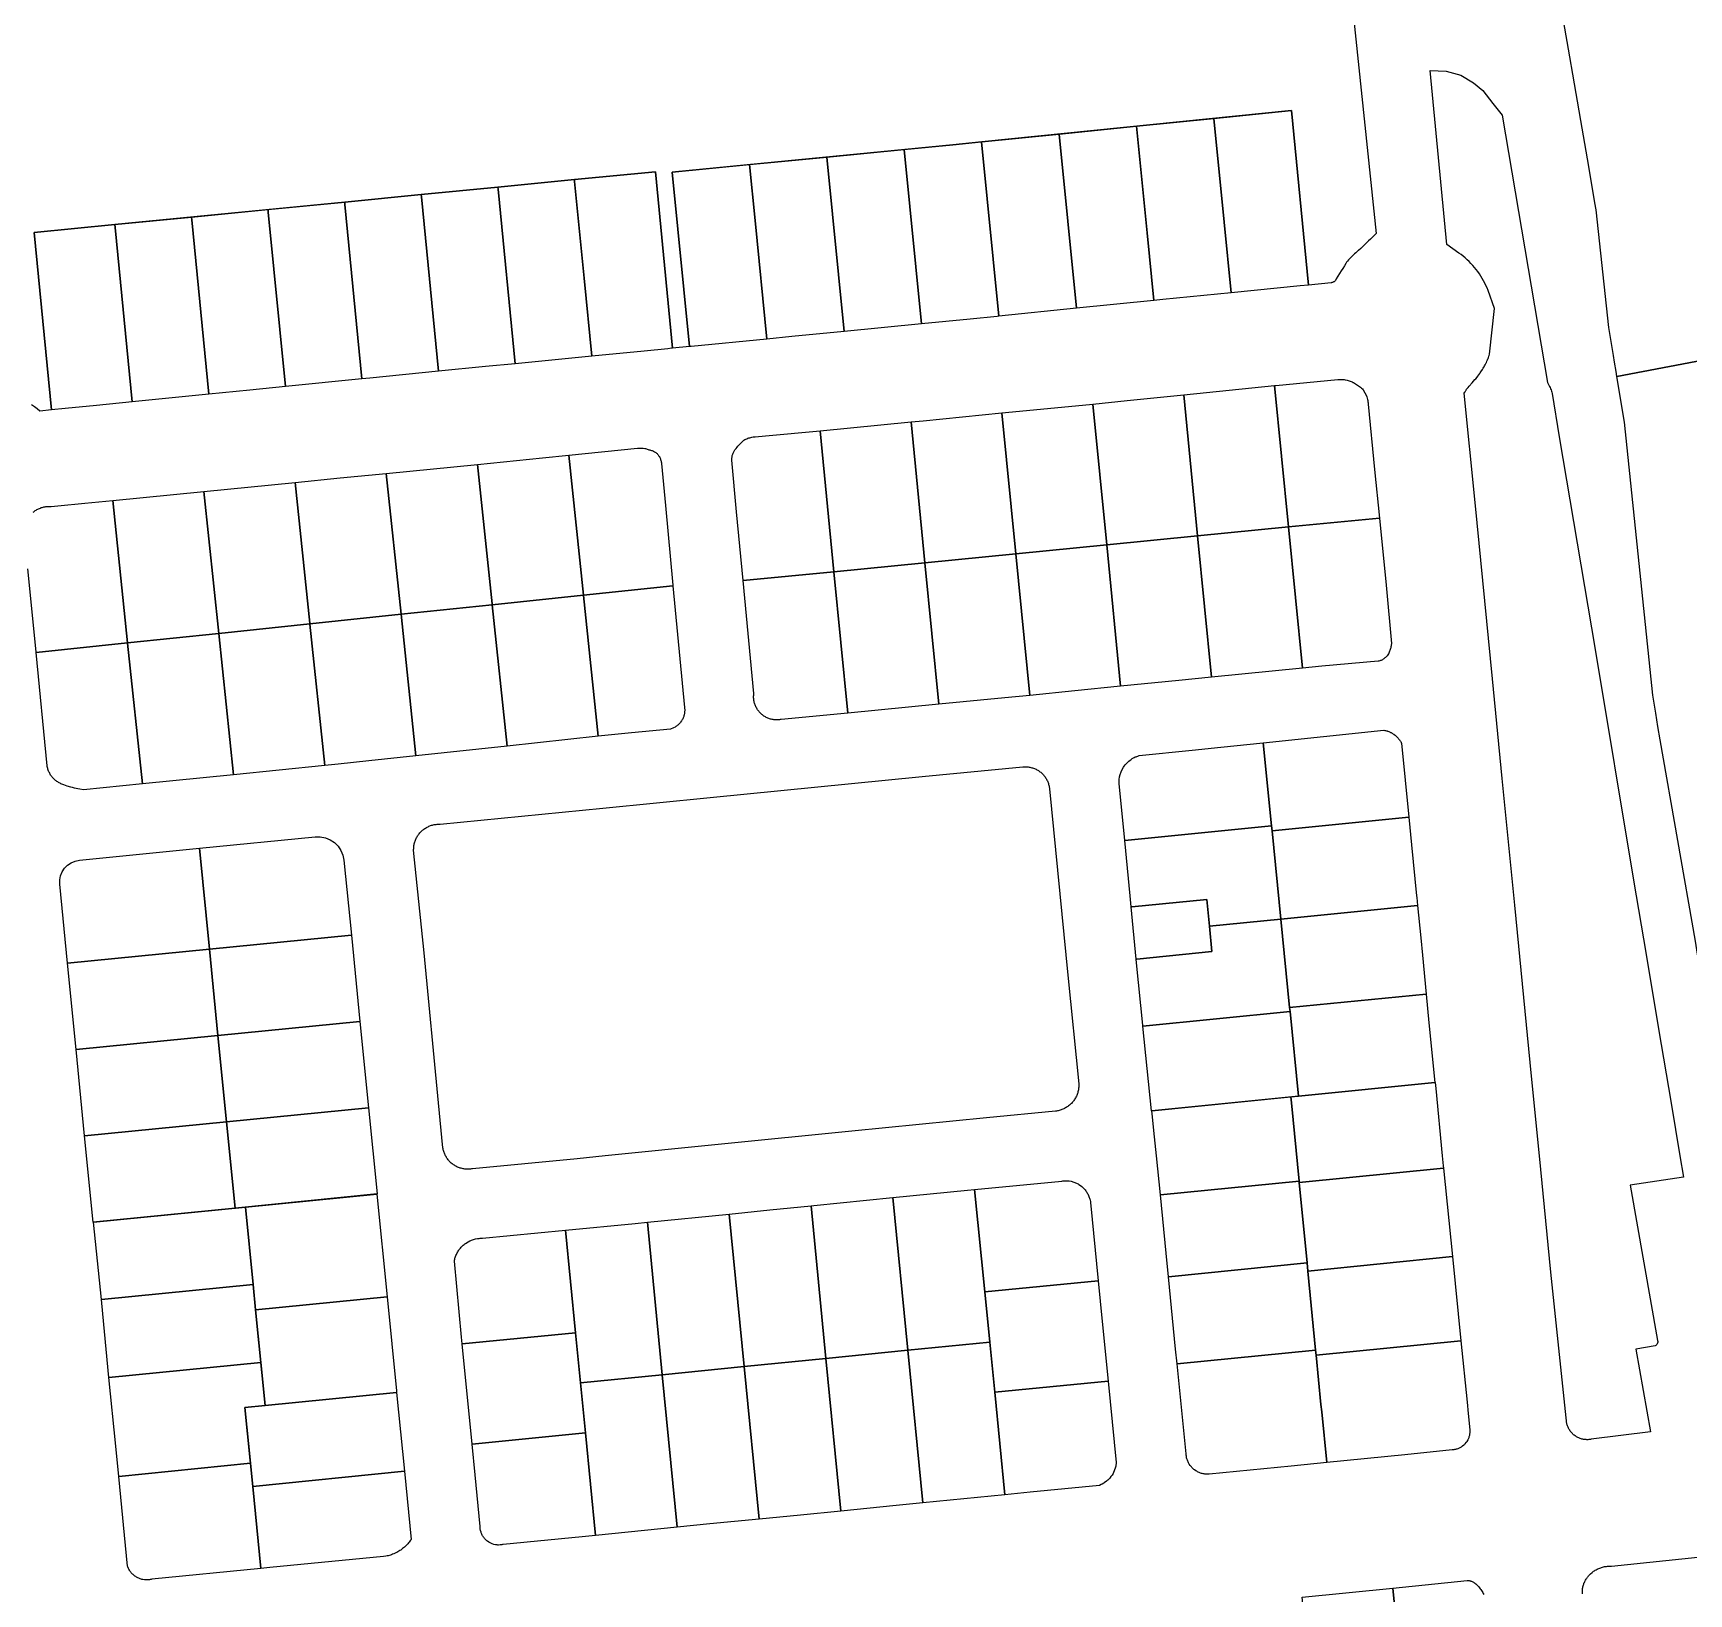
# Model space of a CAD drawing. Header units: metres. Extents: x 3 to 1005126, y 39 to 4383651.
# Drawn here: x 478391.8 to 478769.7, y 4366695.4 to 4367051.6 of the extents above; entities that cross this region are included whole.
import ezdxf

# ---------------------------------------------------------------- set-up
doc = ezdxf.new("R2010")
doc.units = ezdxf.units.M
doc.header["$MEASUREMENT"] = 0
doc.layers.add('TM_Llucmajor', color=7, linetype='Continuous')

msp = doc.modelspace()

# ---------------------------------------------------------------- linework, layer by layer
at = {"layer": 'TM_Llucmajor', "linetype": 'Continuous', "flags": 128}
for points in [[(478842.3, 4367066.61), (478856.02, 4367039.14), (478867.84, 4366995.01), (478753.26, 4366973.19), (478753.08, 4366974.33), (478752.72, 4366976.47), (478752.47, 4366978.04), (478751.42, 4366984.41), (478748.51, 4367011.29), (478748.19, 4367012.85), (478746.82, 4367021.12), (478745, 4367031.65), (478743.19, 4367042.26), (478742.51, 4367046.21), (478739.94, 4367061.06), (478736.81, 4367079.17), (478736.69, 4367079.86), (478734.2, 4367094.28), (478734.16, 4367094.5), (478733.87, 4367096.3), (478813.6, 4367104.5), (478826.08, 4367094.52), (478829.89, 4367091.47), (478842.3, 4367066.61)], [(478710.61, 4367043.09), (478714.29, 4367042.93), (478717.65, 4367041.96), (478720.57, 4367040.27), (478722.63, 4367038.53), (478724.96, 4367035.55), (478727.1, 4367032.84), (478737.46, 4366971.88), (478737.91, 4366970.92), (478738.02, 4366970.67), (478738.13, 4366970.41), (478738.23, 4366970.15), (478738.32, 4366969.89), (478738.4, 4366969.62), (478738.48, 4366969.36), (478740.1, 4366959.45), (478748.31, 4366910.87), (478757.08, 4366858.28), (478759.92, 4366841.29), (478762.78, 4366824.29), (478765.62, 4366807.37), (478767.64, 4366795.33), (478768.46, 4366790.45), (478756.29, 4366788.67), (478762.54, 4366753.21), (478762.56, 4366753.12), (478762.58, 4366753.02), (478762.58, 4366752.93), (478762.58, 4366752.84), (478762.57, 4366752.74), (478762.55, 4366752.65), (478762.52, 4366752.56), (478762.49, 4366752.47), (478762.45, 4366752.39), (478762.4, 4366752.31), (478762.34, 4366752.24), (478762.28, 4366752.17), (478762.21, 4366752.1), (478762.14, 4366752.04), (478762.03, 4366751.97), (478757.62, 4366751.23), (478760.94, 4366732.34), (478747.4, 4366730.65), (478747.2, 4366730.61), (478747.01, 4366730.58), (478746.82, 4366730.57), (478746.62, 4366730.55), (478746.43, 4366730.55), (478746.23, 4366730.56), (478746.04, 4366730.57), (478745.85, 4366730.59), (478745.65, 4366730.62), (478745.46, 4366730.66), (478745.27, 4366730.7), (478745.08, 4366730.75), (478744.9, 4366730.81), (478744.72, 4366730.88), (478744.54, 4366730.96), (478744.36, 4366731.04), (478744.19, 4366731.13), (478744.02, 4366731.22), (478743.86, 4366731.33), (478743.7, 4366731.44), (478743.54, 4366731.55), (478743.39, 4366731.68), (478743.24, 4366731.81), (478743.1, 4366731.94), (478742.97, 4366732.08), (478742.84, 4366732.23), (478742.72, 4366732.38), (478742.6, 4366732.53), (478742.49, 4366732.69), (478742.39, 4366732.86), (478742.29, 4366733.03), (478742.2, 4366733.2), (478742.12, 4366733.38), (478742.05, 4366733.55), (478741.98, 4366733.74), (478741.92, 4366733.92), (478741.87, 4366734.11), (478738.22, 4366768.78), (478735.56, 4366795.33), (478733.74, 4366813.51), (478729.99, 4366852.53), (478727.09, 4366881.43), (478724.89, 4366904.22), (478720.94, 4366944.42), (478718.42, 4366969.43), (478718.54, 4366969.64), (478718.6, 4366969.75), (478718.7, 4366969.9), (478718.78, 4366970.03), (478718.84, 4366970.12), (478718.97, 4366970.29), (478719.03, 4366970.37), (478719.16, 4366970.53), (478719.29, 4366970.69), (478719.56, 4366971.01), (478720.22, 4366971.77), (478720.54, 4366972.14), (478720.87, 4366972.52), (478721.03, 4366972.71), (478721.34, 4366973.1), (478721.5, 4366973.29), (478721.73, 4366973.59), (478721.95, 4366973.88), (478722.05, 4366974.03), (478722.21, 4366974.25), (478722.36, 4366974.48), (478722.44, 4366974.59), (478722.58, 4366974.82), (478722.66, 4366974.93), (478722.76, 4366975.11), (478722.9, 4366975.34), (478722.97, 4366975.46), (478723.07, 4366975.63), (478723.21, 4366975.9), (478723.34, 4366976.16), (478723.43, 4366976.34), (478723.48, 4366976.45), (478723.59, 4366976.69), (478723.67, 4366976.87), (478723.72, 4366976.99), (478723.81, 4366977.23), (478723.86, 4366977.35), (478723.95, 4366977.59), (478724.04, 4366977.83), (478724.09, 4366978), (478724.2, 4366978.33), (478725.35, 4366988.75), (478723.85, 4366992.88), (478723.62, 4366993.45), (478723.37, 4366994), (478723.11, 4366994.55), (478722.82, 4366995.08), (478722.53, 4366995.62), (478722.21, 4366996.14), (478721.87, 4366996.64), (478721.52, 4366997.15), (478721.15, 4366997.63), (478720.77, 4366998.1), (478720.37, 4366998.56), (478719.96, 4366999.01), (478719.53, 4366999.44), (478719.09, 4366999.86), (478718.64, 4367000.27), (478718.17, 4367000.66), (478717.69, 4367001.03), (478717.2, 4367001.39), (478714.41, 4367003.34), (478710.61, 4367043.09)], [(478646.01, 4367005.98), (478643.59, 4367030.34), (478661.25, 4367032.12), (478663.6, 4367008.46), (478665.2, 4366992.33), (478649.66, 4366990.79), (478647.54, 4366990.57), (478646.01, 4367005.98)], [(478663.6, 4367008.46), (478661.25, 4367032.12), (478678.96, 4367033.91), (478682.86, 4366994.09), (478680.98, 4366993.9), (478665.2, 4366992.33), (478663.6, 4367008.46)], [(478612.22, 4366986.98), (478608.27, 4367026.78), (478608.32, 4367026.79), (478625.93, 4367028.56), (478629.88, 4366988.78), (478612.22, 4366986.98)], [(478629.88, 4366988.78), (478625.93, 4367028.56), (478643.59, 4367030.34), (478646.01, 4367005.98), (478647.54, 4366990.57), (478629.88, 4366988.78)], [(478576.89, 4366983.5), (478572.94, 4367023.31), (478590.6, 4367025.04), (478594.56, 4366985.23), (478576.89, 4366983.5)], [(478594.56, 4366985.23), (478590.6, 4367025.04), (478601.68, 4367026.12), (478608.27, 4367026.78), (478612.22, 4366986.98), (478611.79, 4366986.94), (478605.64, 4366986.32), (478594.56, 4366985.23)], [(478559.23, 4366981.77), (478542, 4366980.09), (478541.56, 4366980.05), (478537.65, 4367019.86), (478555.27, 4367021.58), (478556.54, 4367008.79), (478559.23, 4366981.77)], [(478556.54, 4367008.79), (478555.27, 4367021.58), (478561.02, 4367022.14), (478572.94, 4367023.31), (478576.89, 4366983.5), (478564.92, 4366982.33), (478559.23, 4366981.77), (478556.54, 4367008.79)], [(478515.35, 4367017.72), (478517.52, 4366995.68), (478519.26, 4366977.86), (478501.78, 4366976.14), (478497.88, 4367015.97), (478497.83, 4367016.44), (478515.31, 4367018.15), (478515.35, 4367017.72)], [(478536.65, 4366979.56), (478531.22, 4366979.03), (478519.26, 4366977.86), (478517.52, 4366995.68), (478515.35, 4367017.72), (478515.31, 4367018.15), (478533.79, 4367019.96), (478537.73, 4366979.67), (478537.51, 4366979.65), (478536.65, 4366979.56)], [(478462.93, 4367012.49), (478466.82, 4366972.68), (478449.35, 4366970.94), (478445.45, 4367010.75), (478445.45, 4367011.3), (478462.88, 4367013.01), (478462.93, 4367012.49)], [(478480.41, 4367014.23), (478484.3, 4366974.42), (478468.62, 4366972.86), (478466.82, 4366972.68), (478462.93, 4367012.49), (478462.88, 4367013.01), (478480.36, 4367014.73), (478480.41, 4367014.23)], [(478497.88, 4367015.97), (478501.78, 4366976.14), (478494.99, 4366975.48), (478484.3, 4366974.42), (478480.41, 4367014.23), (478480.36, 4367014.73), (478497.83, 4367016.44), (478497.88, 4367015.97)], [(478427.98, 4367009), (478431.87, 4366969.19), (478414.39, 4366967.43), (478410.5, 4367007.24), (478410.44, 4367007.88), (478427.92, 4367009.59), (478427.98, 4367009)], [(478445.45, 4367010.75), (478449.35, 4366970.94), (478441.24, 4366970.13), (478431.87, 4366969.19), (478427.98, 4367009), (478427.92, 4367009.59), (478445.45, 4367011.3), (478445.45, 4367010.75)], [(478410.5, 4367007.24), (478414.39, 4366967.43), (478406.21, 4366966.61), (478399.05, 4366965.9), (478395.93, 4366965.59), (478391.97, 4367006.07), (478410.44, 4367007.88), (478410.5, 4367007.24)], [(478897.85, 4366878.63), (478893.77, 4366878.05), (478874.39, 4366875.3), (478877.67, 4366859.74), (478878.23, 4366857.11), (478772.02, 4366839.39), (478771.69, 4366841.4), (478771.21, 4366844.3), (478763.14, 4366890.28), (478762.64, 4366893.34), (478762.14, 4366896.39), (478761.47, 4366900.52), (478754.97, 4366962.82), (478753.26, 4366973.19), (478867.84, 4366995.01), (478897.85, 4366878.63)], [(478675.14, 4366971.13), (478675.41, 4366971.16), (478689.58, 4366972.55), (478689.82, 4366972.57), (478690.06, 4366972.57), (478690.29, 4366972.56), (478690.53, 4366972.55), (478690.76, 4366972.53), (478691, 4366972.5), (478691.23, 4366972.46), (478691.69, 4366972.36), (478691.92, 4366972.3), (478692.15, 4366972.23), (478692.59, 4366972.07), (478692.81, 4366971.98), (478693.02, 4366971.88), (478693.15, 4366971.82), (478693.38, 4366971.69), (478693.62, 4366971.55), (478693.85, 4366971.4), (478694.08, 4366971.25), (478694.31, 4366971.09), (478694.53, 4366970.92), (478694.74, 4366970.75), (478694.95, 4366970.57), (478695.16, 4366970.38), (478695.36, 4366970.19), (478696.14, 4366968.81), (478696.22, 4366968.54), (478696.28, 4366968.27), (478696.34, 4366967.99), (478696.39, 4366967.72), (478696.44, 4366967.45), (478696.48, 4366967.17), (478696.5, 4366966.94), (478697.97, 4366952.01), (478699.07, 4366940.91), (478678.32, 4366938.87), (478675.14, 4366971.13)], [(478633.65, 4366966.94), (478641.46, 4366967.72), (478654.4, 4366969.03), (478657.56, 4366936.82), (478636.81, 4366934.78), (478633.65, 4366966.94)], [(478654.4, 4366969.03), (478675.14, 4366971.13), (478678.32, 4366938.87), (478657.56, 4366936.82), (478654.4, 4366969.03)], [(478592.15, 4366962.85), (478594.9, 4366963.11), (478612.9, 4366964.89), (478616.06, 4366932.74), (478595.31, 4366930.7), (478592.15, 4366962.85)], [(478612.9, 4366964.89), (478623.33, 4366965.92), (478633.65, 4366966.94), (478636.81, 4366934.78), (478616.06, 4366932.74), (478612.9, 4366964.89)], [(478553.81, 4366926.62), (478552.3, 4366942.32), (478551.23, 4366954.14), (478551.24, 4366954.32), (478551.25, 4366954.49), (478551.26, 4366954.67), (478551.29, 4366954.84), (478551.32, 4366955.01), (478551.36, 4366955.18), (478551.41, 4366955.35), (478551.47, 4366955.52), (478551.54, 4366955.68), (478551.61, 4366955.84), (478551.69, 4366956), (478551.77, 4366956.15), (478551.86, 4366956.3), (478551.96, 4366956.45), (478552.04, 4366956.55), (478552.23, 4366956.8), (478552.44, 4366957.06), (478552.64, 4366957.31), (478552.86, 4366957.55), (478553.08, 4366957.79), (478553.31, 4366958.02), (478553.54, 4366958.25), (478553.78, 4366958.48), (478554.02, 4366958.69), (478554.19, 4366958.83), (478554.41, 4366958.93), (478554.64, 4366959.02), (478554.88, 4366959.11), (478555.11, 4366959.18), (478555.35, 4366959.25), (478555.59, 4366959.31), (478555.83, 4366959.36), (478556.08, 4366959.41), (478556.32, 4366959.45), (478556.55, 4366959.47), (478558.96, 4366959.66), (478571.39, 4366960.85), (478574.56, 4366928.66), (478553.81, 4366926.62)], [(478571.39, 4366960.85), (478592.15, 4366962.85), (478595.31, 4366930.7), (478574.56, 4366928.66), (478571.39, 4366960.85)], [(478517.4, 4366923.3), (478514.05, 4366955.24), (478529.73, 4366956.85), (478529.99, 4366956.87), (478530.18, 4366956.89), (478530.58, 4366956.89), (478530.78, 4366956.88), (478530.98, 4366956.86), (478531.39, 4366956.8), (478531.57, 4366956.76), (478531.77, 4366956.71), (478531.96, 4366956.65), (478532.14, 4366956.59), (478532.33, 4366956.51), (478532.53, 4366956.47), (478532.71, 4366956.42), (478532.89, 4366956.36), (478533.07, 4366956.29), (478533.23, 4366956.22), (478533.4, 4366956.14), (478533.57, 4366956.05), (478533.73, 4366955.96), (478533.89, 4366955.86), (478534.03, 4366955.75), (478534.17, 4366955.65), (478534.29, 4366955.51), (478534.4, 4366955.37), (478534.5, 4366955.22), (478534.6, 4366955.07), (478534.7, 4366954.92), (478534.78, 4366954.75), (478534.86, 4366954.6), (478534.93, 4366954.42), (478535, 4366954.25), (478535.05, 4366954.07), (478535.1, 4366953.9), (478535.15, 4366953.72), (478535.18, 4366953.54), (478535.21, 4366953.36), (478536.07, 4366943.74), (478537.79, 4366925.62), (478537.81, 4366925.44), (478517.4, 4366923.3)], [(478475.76, 4366918.94), (478472.38, 4366951.1), (478493.2, 4366953.16), (478496.55, 4366921.3), (478496.57, 4366921.12), (478475.76, 4366918.94)], [(478496.55, 4366921.3), (478493.2, 4366953.16), (478508.02, 4366954.62), (478514.05, 4366955.24), (478517.4, 4366923.3), (478496.57, 4366921.12), (478496.55, 4366921.3)], [(478434.15, 4366914.58), (478430.75, 4366946.99), (478451.57, 4366949.04), (478454.94, 4366916.93), (478454.96, 4366916.76), (478434.15, 4366914.58)], [(478454.94, 4366916.93), (478451.57, 4366949.04), (478461.87, 4366950.06), (478472.38, 4366951.1), (478475.76, 4366918.94), (478454.96, 4366916.76), (478454.94, 4366916.93)], [(478413.34, 4366912.4), (478409.93, 4366944.94), (478430.75, 4366946.99), (478434.15, 4366914.58), (478413.34, 4366912.4)], [(478657.56, 4366936.82), (478678.32, 4366938.87), (478681.48, 4366906.63), (478660.74, 4366904.56), (478657.56, 4366936.82)], [(478678.32, 4366938.87), (478699.07, 4366940.91), (478700.58, 4366925.59), (478701.8, 4366912.27), (478701.79, 4366912.16), (478701.77, 4366911.95), (478701.74, 4366911.73), (478701.7, 4366911.52), (478701.65, 4366911.31), (478701.6, 4366911.1), (478701.54, 4366910.9), (478701.47, 4366910.69), (478701.39, 4366910.49), (478701.31, 4366910.29), (478701.22, 4366910.09), (478701.18, 4366910.03), (478701.1, 4366909.88), (478700.8, 4366909.46), (478700.68, 4366909.33), (478700.44, 4366909.09), (478700.31, 4366908.97), (478700.18, 4366908.87), (478700.04, 4366908.77), (478699.89, 4366908.67), (478699.74, 4366908.58), (478699.59, 4366908.5), (478699.44, 4366908.43), (478699.28, 4366908.36), (478699.12, 4366908.3), (478698.95, 4366908.25), (478698.78, 4366908.21), (478685.9, 4366907.07), (478681.48, 4366906.63), (478678.32, 4366938.87)], [(478616.06, 4366932.74), (478636.81, 4366934.78), (478639.99, 4366902.5), (478629.56, 4366901.46), (478619.24, 4366900.43), (478616.06, 4366932.74)], [(478636.81, 4366934.78), (478657.56, 4366936.82), (478660.74, 4366904.56), (478653.28, 4366903.82), (478639.99, 4366902.5), (478636.81, 4366934.78)], [(478574.56, 4366928.66), (478595.31, 4366930.7), (478598.49, 4366898.41), (478577.73, 4366896.41), (478574.56, 4366928.66)], [(478595.31, 4366930.7), (478616.06, 4366932.74), (478619.24, 4366900.43), (478613.59, 4366899.87), (478598.49, 4366898.41), (478595.31, 4366930.7)], [(478553.81, 4366926.62), (478574.56, 4366928.66), (478577.73, 4366896.41), (478562.5, 4366894.95), (478562.3, 4366894.91), (478562.1, 4366894.88), (478561.89, 4366894.86), (478561.69, 4366894.85), (478561.48, 4366894.85), (478561.28, 4366894.85), (478561.07, 4366894.86), (478560.87, 4366894.88), (478560.67, 4366894.91), (478560.46, 4366894.95), (478560.26, 4366894.99), (478560.07, 4366895.04), (478559.87, 4366895.1), (478559.68, 4366895.17), (478559.48, 4366895.24), (478559.3, 4366895.32), (478559.11, 4366895.41), (478558.93, 4366895.51), (478558.75, 4366895.61), (478558.58, 4366895.72), (478558.41, 4366895.84), (478558.25, 4366895.96), (478558.09, 4366896.09), (478557.93, 4366896.22), (478557.79, 4366896.36), (478557.64, 4366896.51), (478557.51, 4366896.66), (478557.38, 4366896.82), (478557.25, 4366896.98), (478557.13, 4366897.15), (478557.02, 4366897.32), (478556.92, 4366897.5), (478556.82, 4366897.68), (478556.73, 4366897.86), (478556.64, 4366898.05), (478556.57, 4366898.24), (478556.5, 4366898.43), (478556.44, 4366898.63), (478556.38, 4366898.83), (478556.34, 4366899.03), (478556.3, 4366899.23), (478556.27, 4366899.43), (478556.25, 4366899.63), (478556.23, 4366899.84), (478556.23, 4366900.04), (478556.23, 4366900.25), (478556.24, 4366900.45), (478556.26, 4366900.66), (478556.28, 4366900.86), (478553.81, 4366926.62)], [(478499.94, 4366888.86), (478496.57, 4366921.12), (478517.4, 4366923.3), (478517.4, 4366923.25), (478520.77, 4366891.1), (478499.94, 4366888.86)], [(478517.4, 4366923.3), (478537.81, 4366925.44), (478540.44, 4366897.67), (478540.48, 4366897.49), (478540.49, 4366897.1), (478540.49, 4366896.92), (478540.48, 4366896.74), (478540.44, 4366896.35), (478540.36, 4366895.99), (478540.32, 4366895.8), (478540.26, 4366895.62), (478540.2, 4366895.45), (478540.12, 4366895.28), (478540.04, 4366895.11), (478539.96, 4366894.95), (478539.87, 4366894.78), (478539.77, 4366894.61), (478539.55, 4366894.31), (478539.43, 4366894.17), (478539.3, 4366894.03), (478539.04, 4366893.76), (478538.89, 4366893.63), (478538.75, 4366893.53), (478538.59, 4366893.41), (478538.44, 4366893.3), (478538.28, 4366893.21), (478537.94, 4366893.03), (478537.23, 4366892.71), (478528.34, 4366891.92), (478520.77, 4366891.1), (478517.4, 4366923.25), (478517.4, 4366923.3)], [(478454.96, 4366916.76), (478475.76, 4366918.94), (478479.14, 4366886.62), (478468.39, 4366885.46), (478461.39, 4366884.71), (478458.34, 4366884.4), (478454.96, 4366916.7), (478454.96, 4366916.76)], [(478479.14, 4366886.62), (478475.76, 4366918.94), (478496.57, 4366921.12), (478499.94, 4366888.86), (478479.14, 4366886.62)], [(478413.34, 4366912.4), (478434.15, 4366914.58), (478437.53, 4366882.3), (478416.71, 4366880.21), (478413.34, 4366912.34), (478413.34, 4366912.4)], [(478437.53, 4366882.3), (478434.15, 4366914.58), (478454.96, 4366916.76), (478454.96, 4366916.7), (478458.34, 4366884.4), (478437.53, 4366882.3)], [(478416.71, 4366880.21), (478403.26, 4366878.85), (478402.42, 4366878.99), (478402, 4366879.08), (478401.59, 4366879.17), (478401.18, 4366879.28), (478400.76, 4366879.38), (478400.36, 4366879.49), (478399.55, 4366879.75), (478399.14, 4366879.88), (478398.74, 4366880.03), (478398.09, 4366880.28), (478397.91, 4366880.37), (478397.73, 4366880.46), (478397.55, 4366880.56), (478397.37, 4366880.67), (478397.2, 4366880.79), (478397.03, 4366880.92), (478396.87, 4366881.03), (478396.71, 4366881.17), (478396.57, 4366881.31), (478396.41, 4366881.45), (478396.27, 4366881.6), (478396.14, 4366881.76), (478396.01, 4366881.92), (478395.89, 4366882.1), (478395.77, 4366882.26), (478395.66, 4366882.43), (478395.57, 4366882.61), (478395.48, 4366882.8), (478395.39, 4366882.99), (478395.3, 4366883.17), (478395.23, 4366883.37), (478395.16, 4366883.56), (478395.1, 4366883.76), (478395.05, 4366883.96), (478395.01, 4366884.17), (478394.98, 4366884.37), (478392.45, 4366910.21), (478413.34, 4366912.4), (478413.34, 4366912.34), (478416.71, 4366880.21)], [(478674.44, 4366870.63), (478672.55, 4366889.63), (478700.09, 4366892.49), (478700.32, 4366892.45), (478700.48, 4366892.41), (478700.65, 4366892.36), (478700.8, 4366892.32), (478700.91, 4366892.28), (478701.01, 4366892.23), (478701.18, 4366892.19), (478701.19, 4366892.19), (478701.33, 4366892.12), (478701.48, 4366892.05), (478701.61, 4366891.99), (478701.72, 4366891.93), (478701.85, 4366891.86), (478701.95, 4366891.8), (478702.03, 4366891.76), (478702.18, 4366891.66), (478702.25, 4366891.62), (478702.36, 4366891.54), (478702.43, 4366891.49), (478702.51, 4366891.43), (478702.56, 4366891.38), (478702.6, 4366891.35), (478702.63, 4366891.33), (478702.77, 4366891.22), (478702.89, 4366891.11), (478702.98, 4366891.02), (478703.1, 4366890.9), (478703.21, 4366890.79), (478703.32, 4366890.67), (478703.42, 4366890.54), (478703.51, 4366890.43), (478703.61, 4366890.31), (478703.74, 4366890.12), (478703.85, 4366889.95), (478703.94, 4366889.81), (478703.99, 4366889.72), (478704.05, 4366889.61), (478704.08, 4366889.55), (478705.76, 4366872.64), (478674.55, 4366869.53), (478674.44, 4366870.63)], [(478640.92, 4366867.3), (478639.65, 4366880.34), (478639.65, 4366880.77), (478639.69, 4366881.27), (478639.77, 4366881.83), (478639.9, 4366882.35), (478640.12, 4366882.98), (478640.36, 4366883.51), (478640.67, 4366884.04), (478640.83, 4366884.28), (478641.03, 4366884.55), (478641.32, 4366884.88), (478641.57, 4366885.14), (478641.89, 4366885.44), (478642.13, 4366885.63), (478642.36, 4366885.8), (478642.66, 4366886), (478642.92, 4366886.15), (478643.11, 4366886.25), (478643.34, 4366886.37), (478643.51, 4366886.44), (478643.7, 4366886.52), (478643.88, 4366886.59), (478644.06, 4366886.65), (478644.21, 4366886.7), (478656.29, 4366887.95), (478662.87, 4366888.63), (478672.55, 4366889.63), (478674.44, 4366870.63), (478640.92, 4366867.3)], [(478485.91, 4366795.33), (478485.9, 4366795.34), (478485.81, 4366795.53), (478485.72, 4366795.73), (478485.64, 4366795.92), (478485.56, 4366796.12), (478485.5, 4366796.33), (478485.44, 4366796.53), (478485.39, 4366796.74), (478485.35, 4366796.95), (478485.31, 4366797.17), (478484.29, 4366807.47), (478480.99, 4366841.67), (478478.62, 4366865.08), (478478.62, 4366865.29), (478478.63, 4366865.51), (478478.64, 4366865.72), (478478.66, 4366865.94), (478478.69, 4366866.15), (478478.73, 4366866.36), (478478.77, 4366866.57), (478478.82, 4366866.78), (478478.88, 4366866.99), (478478.95, 4366867.19), (478479.03, 4366867.39), (478479.11, 4366867.59), (478479.2, 4366867.78), (478479.3, 4366867.98), (478479.4, 4366868.16), (478479.52, 4366868.35), (478479.64, 4366868.53), (478479.76, 4366868.7), (478479.89, 4366868.87), (478480.03, 4366869.04), (478480.17, 4366869.2), (478480.32, 4366869.35), (478480.48, 4366869.5), (478480.64, 4366869.64), (478480.8, 4366869.78), (478480.98, 4366869.91), (478481.15, 4366870.03), (478481.33, 4366870.15), (478481.52, 4366870.26), (478481.7, 4366870.37), (478481.9, 4366870.46), (478482.09, 4366870.55), (478482.29, 4366870.63), (478482.49, 4366870.71), (478482.7, 4366870.78), (478482.9, 4366870.84), (478483.11, 4366870.89), (478483.32, 4366870.93), (478483.53, 4366870.97), (478483.75, 4366871), (478483.96, 4366871.02), (478484.17, 4366871.03), (478484.39, 4366871.03), (478484.6, 4366871.03), (478484.7, 4366871.03), (478521.8, 4366874.71), (478546.3, 4366877.12), (478594.7, 4366881.89), (478617.63, 4366884.09), (478617.84, 4366884.11), (478618.05, 4366884.12), (478618.26, 4366884.12), (478618.47, 4366884.12), (478618.68, 4366884.11), (478618.89, 4366884.09), (478619.1, 4366884.06), (478619.3, 4366884.03), (478619.51, 4366883.98), (478619.71, 4366883.93), (478619.91, 4366883.87), (478620.11, 4366883.81), (478620.31, 4366883.73), (478620.5, 4366883.65), (478620.69, 4366883.57), (478620.88, 4366883.47), (478621.06, 4366883.37), (478621.24, 4366883.26), (478621.41, 4366883.14), (478621.58, 4366883.02), (478621.75, 4366882.89), (478621.91, 4366882.75), (478622.06, 4366882.61), (478622.21, 4366882.46), (478622.35, 4366882.31), (478622.49, 4366882.15), (478622.62, 4366881.99), (478622.75, 4366881.82), (478622.86, 4366881.65), (478622.98, 4366881.47), (478623.08, 4366881.29), (478623.18, 4366881.11), (478623.27, 4366880.92), (478623.35, 4366880.72), (478623.43, 4366880.53), (478623.5, 4366880.33), (478623.56, 4366880.13), (478623.61, 4366879.93), (478623.66, 4366879.72), (478623.69, 4366879.52), (478623.72, 4366879.31), (478623.75, 4366879.1), (478627.96, 4366836.56), (478630.43, 4366811.79), (478630.44, 4366811.69), (478630.44, 4366811.47), (478630.44, 4366811.26), (478630.43, 4366811.04), (478630.41, 4366810.82), (478630.38, 4366810.61), (478630.34, 4366810.39), (478630.3, 4366810.17), (478630.25, 4366809.96), (478630.19, 4366809.75), (478630.12, 4366809.55), (478630.05, 4366809.34), (478629.97, 4366809.14), (478629.88, 4366808.94), (478629.78, 4366808.74), (478629.68, 4366808.55), (478629.57, 4366808.36), (478629.45, 4366808.18), (478629.33, 4366807.99), (478629.2, 4366807.82), (478629.06, 4366807.65), (478628.92, 4366807.48), (478628.77, 4366807.32), (478628.62, 4366807.17), (478628.46, 4366807.02), (478628.29, 4366806.88), (478628.12, 4366806.74), (478627.94, 4366806.61), (478627.76, 4366806.49), (478627.58, 4366806.37), (478627.39, 4366806.26), (478627.2, 4366806.16), (478627, 4366806.06), (478626.8, 4366805.97), (478626.6, 4366805.89), (478626.4, 4366805.81), (478626.19, 4366805.75), (478625.98, 4366805.69), (478625.76, 4366805.64), (478625.55, 4366805.59), (478625.34, 4366805.56), (478625.12, 4366805.53), (478609.37, 4366804.02), (478578.64, 4366801), (478548.9, 4366798.01), (478522.33, 4366795.33), (478515.98, 4366794.69), (478492.02, 4366792.39), (478491.81, 4366792.35), (478491.59, 4366792.33), (478491.38, 4366792.31), (478491.17, 4366792.29), (478490.95, 4366792.29), (478490.74, 4366792.29), (478490.52, 4366792.31), (478490.31, 4366792.33), (478490.1, 4366792.36), (478489.89, 4366792.39), (478489.68, 4366792.44), (478489.47, 4366792.49), (478489.27, 4366792.55), (478489.06, 4366792.61), (478488.86, 4366792.69), (478488.66, 4366792.77), (478488.47, 4366792.86), (478488.28, 4366792.96), (478488.09, 4366793.06), (478487.91, 4366793.17), (478487.73, 4366793.29), (478487.56, 4366793.41), (478487.39, 4366793.54), (478487.22, 4366793.68), (478487.07, 4366793.82), (478486.91, 4366793.97), (478486.76, 4366794.13), (478486.62, 4366794.28), (478486.49, 4366794.45), (478486.36, 4366794.62), (478486.23, 4366794.79), (478486.12, 4366794.97), (478486.01, 4366795.15), (478485.91, 4366795.33)], [(478660.24, 4366847.72), (478659.63, 4366853.88), (478649.52, 4366852.87), (478642.53, 4366852.17), (478642.39, 4366852.16), (478642.17, 4366854.67), (478640.92, 4366867.3), (478674.44, 4366870.63), (478674.55, 4366869.53), (478676.55, 4366849.35), (478660.24, 4366847.72)], [(478676.55, 4366849.35), (478674.55, 4366869.53), (478705.76, 4366872.64), (478706.38, 4366866.35), (478707.55, 4366854.7), (478707.59, 4366854.29), (478707.77, 4366852.45), (478676.55, 4366849.35)], [(478399.62, 4366839.32), (478397.84, 4366857.34), (478397.84, 4366858.32), (478398.03, 4366859.28), (478398.41, 4366860.18), (478398.95, 4366861), (478399.64, 4366861.69), (478400.46, 4366862.24), (478401.36, 4366862.61), (478402.32, 4366862.8), (478429.73, 4366865.54), (478432.01, 4366842.53), (478399.62, 4366839.32)], [(478432.01, 4366842.53), (478429.73, 4366865.54), (478456.14, 4366868.17), (478457.32, 4366868.17), (478458.47, 4366867.94), (478459.56, 4366867.49), (478460.54, 4366866.84), (478461.37, 4366866.01), (478462.02, 4366865.03), (478462.48, 4366863.95), (478462.71, 4366862.79), (478464.4, 4366845.74), (478432.01, 4366842.53)], [(478642.53, 4366852.17), (478649.52, 4366852.87), (478659.63, 4366853.88), (478660.24, 4366847.72), (478660.81, 4366841.95), (478643.72, 4366840.25), (478643.54, 4366840.23), (478642.39, 4366852.16), (478642.53, 4366852.17)], [(478678.56, 4366829.16), (478676.55, 4366849.35), (478707.77, 4366852.45), (478708.52, 4366845.06), (478708.89, 4366841.16), (478709.74, 4366832.26), (478678.56, 4366829.16)], [(478645.09, 4366824.95), (478645.06, 4366825.17), (478643.65, 4366839.37), (478643.54, 4366840.23), (478643.72, 4366840.25), (478660.81, 4366841.95), (478660.24, 4366847.72), (478676.55, 4366849.35), (478678.56, 4366829.16), (478678.65, 4366828.29), (478645.09, 4366824.95)], [(478433.96, 4366822.83), (478432.01, 4366842.53), (478464.4, 4366845.74), (478466.35, 4366826.03), (478433.96, 4366822.83)], [(478401.57, 4366819.62), (478399.62, 4366839.32), (478432.01, 4366842.53), (478433.96, 4366822.83), (478401.57, 4366819.62)], [(478678.65, 4366828.29), (478678.56, 4366829.16), (478709.74, 4366832.26), (478710.36, 4366825.73), (478711.71, 4366812.08), (478680.57, 4366808.96), (478678.65, 4366828.29)], [(478680.57, 4366808.96), (478647.12, 4366805.61), (478647.05, 4366805.6), (478645.09, 4366824.95), (478678.65, 4366828.29), (478680.57, 4366808.96)], [(478435.91, 4366803.12), (478433.96, 4366822.83), (478466.35, 4366826.03), (478468.31, 4366806.33), (478435.91, 4366803.12)], [(478403.52, 4366799.92), (478401.57, 4366819.62), (478433.96, 4366822.83), (478435.91, 4366803.12), (478403.52, 4366799.92)], [(478678.96, 4366807.41), (478680.72, 4366789.57), (478649.06, 4366786.4), (478648.15, 4366795.33), (478647.56, 4366801.09), (478647.25, 4366804.26), (478647.12, 4366805.61), (478678.85, 4366808.79), (478678.96, 4366807.41)], [(478711.9, 4366810.67), (478713.39, 4366795.33), (478713.61, 4366793.04), (478713.66, 4366792.51), (478680.75, 4366789.23), (478680.72, 4366789.57), (478678.96, 4366807.41), (478678.85, 4366808.79), (478680.57, 4366808.96), (478711.71, 4366812.08), (478711.76, 4366812.08), (478711.9, 4366810.67)], [(478437.86, 4366783.42), (478435.91, 4366803.12), (478468.31, 4366806.33), (478470.26, 4366786.63), (478437.86, 4366783.42)], [(478437.86, 4366783.42), (478405.47, 4366780.21), (478403.52, 4366799.92), (478435.91, 4366803.12), (478437.86, 4366783.42)], [(478682.73, 4366769.03), (478682.54, 4366770.91), (478680.75, 4366789.23), (478713.66, 4366792.51), (478715.71, 4366772.33), (478682.73, 4366769.03)], [(478472.56, 4366763.13), (478442.54, 4366760.16), (478441.96, 4366766), (478440.21, 4366783.64), (478470.21, 4366786.62), (478472.56, 4366763.13)], [(478588, 4366785.79), (478605.05, 4366787.48), (478606.62, 4366787.63), (478608.96, 4366764.26), (478610.1, 4366752.81), (478591.42, 4366750.96), (478588, 4366785.79)], [(478606.62, 4366787.63), (478626.57, 4366789.58), (478626.78, 4366789.61), (478627.2, 4366789.65), (478627.63, 4366789.65), (478627.84, 4366789.64), (478628.06, 4366789.62), (478628.27, 4366789.6), (478628.69, 4366789.52), (478628.9, 4366789.47), (478629.1, 4366789.42), (478629.31, 4366789.35), (478629.51, 4366789.28), (478629.7, 4366789.2), (478629.9, 4366789.11), (478630.09, 4366789.02), (478630.28, 4366788.92), (478630.46, 4366788.81), (478630.82, 4366788.57), (478631.16, 4366788.31), (478631.32, 4366788.17), (478631.62, 4366787.87), (478631.9, 4366787.55), (478632.04, 4366787.38), (478632.16, 4366787.21), (478632.28, 4366787.03), (478632.39, 4366786.85), (478632.5, 4366786.66), (478632.68, 4366786.28), (478632.77, 4366786.08), (478632.98, 4366785.48), (478633.03, 4366785.27), (478633.11, 4366784.85), (478633.14, 4366784.68), (478634.86, 4366766.83), (478608.96, 4366764.26), (478606.62, 4366787.63)], [(478682.54, 4366770.91), (478650.94, 4366767.75), (478650.42, 4366773.09), (478649.06, 4366786.4), (478680.72, 4366789.57), (478680.75, 4366789.23), (478682.54, 4366770.91)], [(478407.34, 4366762.57), (478405.58, 4366780.19), (478440.21, 4366783.64), (478441.96, 4366766), (478407.34, 4366762.57)], [(478550.65, 4366782.06), (478559.91, 4366782.99), (478569.32, 4366783.94), (478572.74, 4366749.1), (478554.06, 4366747.24), (478550.65, 4366782.06)], [(478569.32, 4366783.94), (478569.94, 4366784), (478588, 4366785.79), (478591.42, 4366750.96), (478572.74, 4366749.1), (478569.32, 4366783.94)], [(478513.28, 4366778.36), (478529.16, 4366779.91), (478531.97, 4366780.19), (478535.38, 4366745.38), (478516.7, 4366743.53), (478515.58, 4366754.97), (478513.28, 4366778.36)], [(478531.97, 4366780.19), (478550.65, 4366782.06), (478554.06, 4366747.24), (478535.38, 4366745.38), (478531.97, 4366780.19)], [(478489.71, 4366752.4), (478489.55, 4366753.98), (478487.91, 4366771.29), (478487.95, 4366771.51), (478488, 4366771.73), (478488.06, 4366771.95), (478488.12, 4366772.16), (478488.28, 4366772.58), (478488.37, 4366772.79), (478488.46, 4366772.99), (478488.56, 4366773.19), (478488.68, 4366773.39), (478488.79, 4366773.58), (478488.92, 4366773.77), (478489.04, 4366773.95), (478489.18, 4366774.13), (478489.32, 4366774.3), (478489.47, 4366774.47), (478489.79, 4366774.79), (478489.95, 4366774.94), (478490.12, 4366775.09), (478490.3, 4366775.23), (478490.48, 4366775.36), (478491.05, 4366775.72), (478491.45, 4366775.92), (478491.66, 4366776.01), (478491.86, 4366776.1), (478492.08, 4366776.17), (478492.29, 4366776.24), (478492.51, 4366776.3), (478492.72, 4366776.36), (478493.16, 4366776.44), (478493.39, 4366776.47), (478493.61, 4366776.49), (478493.84, 4366776.51), (478494.34, 4366776.51), (478513.28, 4366778.36), (478515.58, 4366754.97), (478489.71, 4366752.4)], [(478684.5, 4366751.01), (478652.88, 4366747.84), (478652.55, 4366751.2), (478650.94, 4366767.75), (478682.54, 4366770.91), (478682.73, 4366769.03), (478684.5, 4366751.01)], [(478684.61, 4366749.85), (478684.5, 4366751.01), (478682.73, 4366769.03), (478715.71, 4366772.33), (478717.66, 4366753.15), (478684.61, 4366749.85)], [(478441.96, 4366766), (478442.54, 4366760.16), (478443.73, 4366748.19), (478409.08, 4366744.74), (478407.42, 4366761.7), (478407.34, 4366762.57), (478441.96, 4366766)], [(478608.96, 4366764.26), (478634.86, 4366766.83), (478635.76, 4366757.53), (478637.12, 4366743.94), (478611.25, 4366741.37), (478610.1, 4366752.81), (478608.96, 4366764.26)], [(478474.74, 4366741.33), (478444.71, 4366738.35), (478442.54, 4366760.16), (478472.56, 4366763.13), (478474.7, 4366741.7), (478474.74, 4366741.33)], [(478489.71, 4366752.4), (478515.58, 4366754.97), (478516.7, 4366743.53), (478517.82, 4366732.08), (478491.95, 4366729.51), (478489.71, 4366752.4)], [(478591.42, 4366750.96), (478610.1, 4366752.81), (478611.25, 4366741.37), (478613.58, 4366717.99), (478594.83, 4366716.12), (478591.42, 4366750.96)], [(478717.66, 4366753.15), (478719.09, 4366739.15), (478719.3, 4366736.55), (478719.67, 4366732.81), (478719.68, 4366732.62), (478719.69, 4366732.44), (478719.68, 4366732.25), (478719.67, 4366732.07), (478719.65, 4366731.89), (478719.59, 4366731.53), (478719.49, 4366731.17), (478719.43, 4366730.99), (478719.37, 4366730.82), (478719.29, 4366730.65), (478719.21, 4366730.49), (478719.03, 4366730.17), (478718.92, 4366730.02), (478718.82, 4366729.87), (478718.58, 4366729.59), (478718.45, 4366729.45), (478718.32, 4366729.33), (478718.04, 4366729.09), (478717.89, 4366728.98), (478717.74, 4366728.88), (478717.58, 4366728.78), (478717.42, 4366728.69), (478717.26, 4366728.61), (478716.92, 4366728.47), (478716.74, 4366728.41), (478716.57, 4366728.36), (478716.39, 4366728.31), (478716.21, 4366728.28), (478716.02, 4366728.25), (478715.84, 4366728.23), (478715.7, 4366728.22), (478704.89, 4366727.09), (478687.02, 4366725.32), (478685.88, 4366736.88), (478685.71, 4366738.57), (478684.61, 4366749.85), (478717.66, 4366753.15)], [(478443.73, 4366748.19), (478444.71, 4366738.35), (478440.11, 4366737.89), (478441.37, 4366725.16), (478411.3, 4366722.15), (478410.62, 4366729.04), (478409.08, 4366744.74), (478443.73, 4366748.19)], [(478554.06, 4366747.24), (478572.74, 4366749.1), (478576.15, 4366714.27), (478566.89, 4366713.35), (478557.47, 4366712.42), (478554.06, 4366747.24)], [(478572.74, 4366749.1), (478591.42, 4366750.96), (478594.83, 4366716.12), (478588.78, 4366715.52), (478576.15, 4366714.27), (478572.74, 4366749.1)], [(478687.02, 4366725.32), (478678.92, 4366724.51), (478660.2, 4366722.69), (478659.8, 4366722.67), (478659.6, 4366722.67), (478659.41, 4366722.69), (478659.21, 4366722.71), (478659.02, 4366722.73), (478658.82, 4366722.77), (478658.63, 4366722.81), (478658.44, 4366722.86), (478658.25, 4366722.92), (478658.06, 4366722.99), (478657.88, 4366723.06), (478657.7, 4366723.14), (478657.53, 4366723.23), (478657.35, 4366723.33), (478657.18, 4366723.43), (478656.86, 4366723.65), (478656.71, 4366723.77), (478656.56, 4366723.9), (478656.41, 4366724.04), (478656.27, 4366724.18), (478656.14, 4366724.32), (478656.01, 4366724.47), (478655.89, 4366724.63), (478655.67, 4366724.95), (478655.57, 4366725.12), (478655.47, 4366725.3), (478655.39, 4366725.47), (478655.31, 4366725.65), (478655.23, 4366725.84), (478655.17, 4366726.02), (478655.11, 4366726.21), (478655.06, 4366726.4), (478655.02, 4366726.6), (478654.99, 4366726.79), (478654.96, 4366726.99), (478654.94, 4366727.18), (478654.93, 4366727.31), (478652.88, 4366747.84), (478684.5, 4366751.01), (478684.61, 4366749.85), (478685.71, 4366738.57), (478685.88, 4366736.88), (478687.02, 4366725.32)], [(478516.7, 4366743.53), (478535.38, 4366745.38), (478538.79, 4366710.56), (478520.11, 4366708.69), (478517.82, 4366732.08), (478516.7, 4366743.53)], [(478535.38, 4366745.38), (478554.06, 4366747.24), (478557.47, 4366712.42), (478546.23, 4366711.31), (478538.79, 4366710.56), (478535.38, 4366745.38)], [(478476.5, 4366723.34), (478441.89, 4366719.9), (478440.11, 4366737.89), (478444.71, 4366738.35), (478474.74, 4366741.33), (478476.5, 4366723.34)], [(478611.25, 4366741.37), (478637.12, 4366743.94), (478638.98, 4366725.31), (478638.97, 4366725.15), (478638.91, 4366724.71), (478638.87, 4366724.5), (478638.82, 4366724.28), (478638.76, 4366724.07), (478638.62, 4366723.65), (478638.54, 4366723.45), (478638.36, 4366723.05), (478638.25, 4366722.85), (478638.03, 4366722.47), (478637.9, 4366722.29), (478637.78, 4366722.11), (478637.5, 4366721.77), (478637.2, 4366721.45), (478637.04, 4366721.3), (478636.87, 4366721.15), (478636.7, 4366721.01), (478636.34, 4366720.75), (478636.16, 4366720.63), (478635.78, 4366720.41), (478635.58, 4366720.31), (478635.18, 4366720.13), (478619.36, 4366718.57), (478613.58, 4366717.99), (478611.25, 4366741.37)], [(478491.95, 4366729.51), (478517.82, 4366732.08), (478520.11, 4366708.69), (478517.11, 4366708.39), (478499.06, 4366706.63), (478498.93, 4366706.6), (478498.75, 4366706.56), (478498.57, 4366706.54), (478498.38, 4366706.52), (478498.02, 4366706.5), (478497.83, 4366706.51), (478497.65, 4366706.52), (478497.47, 4366706.54), (478497.28, 4366706.57), (478496.92, 4366706.65), (478496.58, 4366706.77), (478496.4, 4366706.83), (478496.24, 4366706.91), (478496.07, 4366706.99), (478495.75, 4366707.17), (478495.45, 4366707.39), (478495.31, 4366707.5), (478495.17, 4366707.62), (478494.91, 4366707.88), (478494.79, 4366708.02), (478494.68, 4366708.16), (478494.57, 4366708.31), (478494.46, 4366708.47), (478494.37, 4366708.62), (478494.28, 4366708.78), (478494.2, 4366708.95), (478494.06, 4366709.29), (478494, 4366709.46), (478493.9, 4366709.82), (478493.84, 4366710.18), (478493.82, 4366710.36), (478493.81, 4366710.54), (478493.8, 4366710.73), (478492.63, 4366722.56), (478491.95, 4366729.51)], [(478441.37, 4366725.16), (478441.89, 4366719.9), (478443.77, 4366701.15), (478418.9, 4366698.71), (478418.71, 4366698.64), (478418.52, 4366698.61), (478418.33, 4366698.58), (478418.14, 4366698.55), (478417.94, 4366698.54), (478417.57, 4366698.54), (478417.36, 4366698.55), (478417.17, 4366698.58), (478416.8, 4366698.63), (478416.6, 4366698.67), (478416.41, 4366698.73), (478416.23, 4366698.79), (478415.87, 4366698.92), (478415.69, 4366699), (478415.35, 4366699.18), (478415.19, 4366699.29), (478415.02, 4366699.39), (478414.57, 4366699.75), (478414.43, 4366699.89), (478414.17, 4366700.18), (478414.05, 4366700.33), (478413.93, 4366700.47), (478413.82, 4366700.63), (478413.73, 4366700.79), (478413.62, 4366700.96), (478413.53, 4366701.13), (478413.37, 4366701.5), (478413.3, 4366701.67), (478411.3, 4366722.15), (478441.37, 4366725.16)], [(478443.77, 4366701.15), (478441.89, 4366719.9), (478476.5, 4366723.34), (478478.02, 4366707.78), (478477.9, 4366707.6), (478477.75, 4366707.38), (478477.59, 4366707.17), (478477.43, 4366706.97), (478477.26, 4366706.76), (478477.08, 4366706.57), (478476.89, 4366706.38), (478476.51, 4366706.03), (478476.32, 4366705.86), (478476.1, 4366705.68), (478475.89, 4366705.53), (478475.68, 4366705.37), (478475.46, 4366705.22), (478475.24, 4366705.08), (478474.78, 4366704.82), (478474.55, 4366704.7), (478474.07, 4366704.49), (478473.82, 4366704.4), (478473.57, 4366704.29), (478473.32, 4366704.21), (478472.82, 4366704.07), (478472.55, 4366704.01), (478472.3, 4366703.96), (478471.77, 4366703.88), (478445.82, 4366701.35), (478443.77, 4366701.15)], [(478684.66, 4366662.33), (478681.45, 4366694.58), (478702.13, 4366696.69), (478705.35, 4366664.38), (478684.66, 4366662.33)]]:
    msp.add_lwpolyline(points, close=True, dxfattribs=at)
for points in [[(478692.34, 4367063.37), (478698.32, 4367005.87), (478697.48, 4367005.03), (478697.04, 4367004.59), (478696.59, 4367004.15), (478696.14, 4367003.72), (478695.69, 4367003.29), (478695.24, 4367002.86), (478694.78, 4367002.43), (478694.32, 4367002.01), (478694.16, 4367001.88), (478693.9, 4367001.68), (478693.64, 4367001.46), (478693.39, 4367001.24), (478693.14, 4367001.02), (478692.9, 4367000.79), (478692.66, 4367000.55), (478692.43, 4367000.31), (478692.21, 4367000.06), (478691.99, 4366999.81), (478691.78, 4366999.55), (478691.57, 4366999.29), (478691.37, 4366999.02), (478691.08, 4366998.51), (478690.72, 4366997.9), (478690.35, 4366997.3), (478689.97, 4366996.7), (478689.6, 4366996.11), (478689.21, 4366995.52), (478689.18, 4366995.44), (478689.13, 4366995.34), (478689.01, 4366995.16), (478688.87, 4366995), (478688.79, 4366994.93), (478688.7, 4366994.86), (478688.61, 4366994.81), (478688.52, 4366994.75), (478688.32, 4366994.67), (478688.22, 4366994.64), (478688.12, 4366994.62), (478688.01, 4366994.6), (478682.86, 4366994.09), (478678.96, 4367033.91), (478608.32, 4367026.79), (478601.68, 4367026.12), (478561.02, 4367022.14), (478537.65, 4367019.86), (478541.56, 4366980.05), (478537.73, 4366979.67), (478533.79, 4367019.96), (478515.31, 4367018.15), (478497.83, 4367016.44), (478480.36, 4367014.73), (478462.88, 4367013.01), (478410.44, 4367007.88), (478391.97, 4367006.07), (478395.93, 4366965.59), (478395.93, 4366965.59), (478393.3, 4366965.33), (478392.67, 4366965.8), (478392.05, 4366966.29), (478391.43, 4366966.78)], [(478391.74, 4366942.22), (478391.9, 4366942.35), (478392.08, 4366942.49), (478392.26, 4366942.61), (478392.44, 4366942.72), (478392.64, 4366942.83), (478392.82, 4366942.93), (478393.02, 4366943.03), (478393.23, 4366943.12), (478393.42, 4366943.2), (478393.62, 4366943.28), (478393.83, 4366943.35), (478394.05, 4366943.39), (478394.25, 4366943.45), (478394.48, 4366943.49), (478394.68, 4366943.53), (478394.9, 4366943.55), (478395.11, 4366943.57), (478395.33, 4366943.58), (478395.55, 4366943.58), (478395.77, 4366943.57), (478395.9, 4366943.57), (478397.39, 4366943.71), (478403.59, 4366944.31), (478409.93, 4366944.94), (478413.34, 4366912.4), (478392.45, 4366910.21), (478392.45, 4366910.21), (478392.44, 4366910.38), (478390.58, 4366929.35)], [(478745.4, 4366695.35), (478745.39, 4366695.55), (478745.38, 4366695.76), (478745.38, 4366695.96), (478745.39, 4366696.17), (478745.41, 4366696.37), (478745.44, 4366696.58), (478745.47, 4366696.78), (478745.51, 4366696.99), (478745.56, 4366697.19), (478745.62, 4366697.39), (478745.68, 4366697.58), (478745.75, 4366697.78), (478745.83, 4366697.97), (478745.92, 4366698.15), (478746.01, 4366698.34), (478746.11, 4366698.52), (478746.22, 4366698.69), (478746.33, 4366698.87), (478746.45, 4366699.03), (478746.58, 4366699.2), (478746.72, 4366699.35), (478746.8, 4366699.45), (478747.1, 4366699.79), (478747.26, 4366699.94), (478747.6, 4366700.24), (478747.78, 4366700.38), (478747.96, 4366700.51), (478748.15, 4366700.64), (478748.34, 4366700.76), (478748.53, 4366700.87), (478748.73, 4366700.98), (478748.93, 4366701.08), (478749.14, 4366701.17), (478749.56, 4366701.33), (478749.77, 4366701.4), (478750.21, 4366701.52), (478750.43, 4366701.57), (478750.65, 4366701.6), (478750.88, 4366701.63), (478751.1, 4366701.66), (478751.32, 4366701.67), (478751.55, 4366701.68), (478751.77, 4366701.68), (478752, 4366701.67), (478796.56, 4366706.35)], [(478705.35, 4366664.38), (478702.13, 4366696.69), (478719.07, 4366698.42), (478719.22, 4366698.42), (478719.36, 4366698.41), (478719.51, 4366698.39), (478719.66, 4366698.37), (478719.81, 4366698.33), (478719.95, 4366698.29), (478720.09, 4366698.24), (478720.23, 4366698.19), (478720.36, 4366698.12), (478720.5, 4366698.05), (478720.62, 4366697.97), (478720.75, 4366697.89), (478720.83, 4366697.82), (478721.03, 4366697.66), (478721.21, 4366697.49), (478721.4, 4366697.31), (478721.57, 4366697.13), (478721.74, 4366696.94), (478721.91, 4366696.74), (478722.07, 4366696.54), (478722.22, 4366696.34), (478722.36, 4366696.13), (478722.5, 4366695.92), (478722.64, 4366695.7), (478722.76, 4366695.48), (478722.88, 4366695.25)]]:
    msp.add_lwpolyline(points, dxfattribs=at)

doc.saveas('drawing.dxf')
